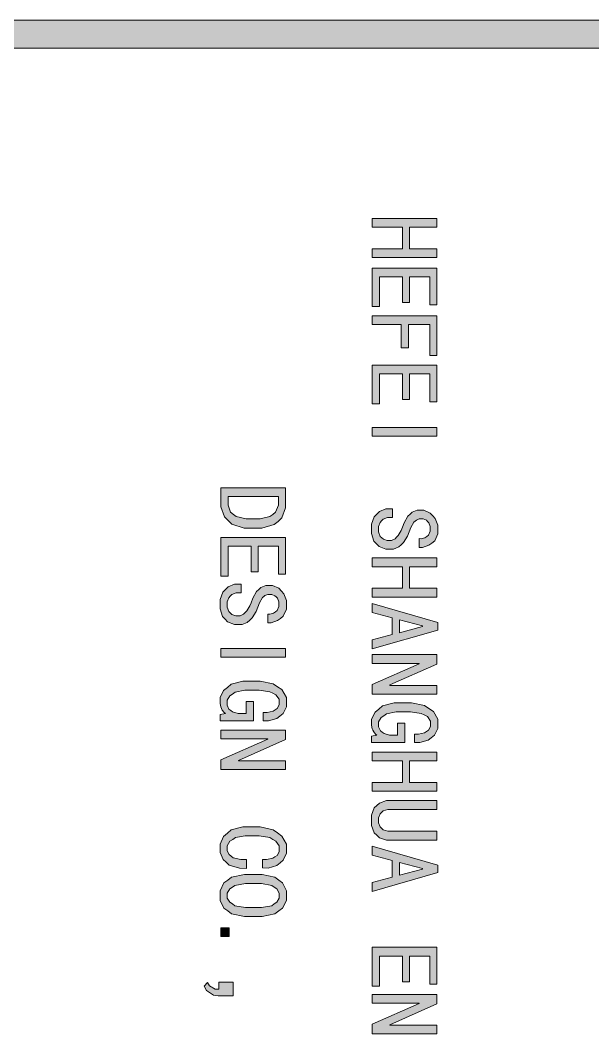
# Model space of a CAD drawing. Header units: millimetres. Extents: x 117 to 78452272, y 10 to 169749766.
# Drawn here: x 78443465 to 78445508, y 169652120 to 169655734 of the extents above; entities that cross this region are included whole.
import ezdxf

# ---------------------------------------------------------------- set-up
doc = ezdxf.new("R2010")
doc.units = ezdxf.units.MM

msp = doc.modelspace()

# ---------------------------------------------------------------- hatches: boundary and pattern name
h = msp.add_hatch(color=0)
h.dxf.hatch_style = 2
h.paths.add_polyline_path([(78382175.603, 169655634.242), (78382175.603, 169655734.215), (78451071.551, 169655734.215), (78451071.551, 169655634.242)])
h = msp.add_hatch(color=0)
h.dxf.hatch_style = 2
h.paths.add_polyline_path([(78444721.12, 169654888.324), (78444721.12, 169654919.35), (78444828.85, 169654919.35), (78444828.85, 169654996.484), (78444721.12, 169654996.484), (78444721.12, 169655027.51), (78444952.092, 169655027.51), (78444952.092, 169654996.484), (78444854.705, 169654996.484), (78444854.705, 169654919.35), (78444952.092, 169654919.35), (78444952.092, 169654888.324)])
h = msp.add_hatch(color=0)
h.dxf.hatch_style = 2
h.paths.add_polyline_path([(78444721.12, 169654712.94), (78444721.12, 169654850.403), (78444952.092, 169654850.403), (78444952.092, 169654719.404), (78444926.237, 169654719.404), (78444926.237, 169654819.377), (78444854.705, 169654819.377), (78444854.705, 169654727.591), (78444828.85, 169654727.591), (78444828.85, 169654819.377), (78444746.544, 169654819.377), (78444746.544, 169654712.94)])
h = msp.add_hatch(color=0)
h.dxf.hatch_style = 2
h.paths.add_polyline_path([(78444926.237, 169654538.419), (78444926.237, 169654649.164), (78444850.826, 169654649.164), (78444850.826, 169654565.566), (78444824.971, 169654565.566), (78444824.971, 169654649.164), (78444721.12, 169654649.164), (78444721.12, 169654680.191), (78444952.092, 169654680.191), (78444952.092, 169654538.419)])
h = msp.add_hatch(color=0)
h.dxf.hatch_style = 2
h.paths.add_polyline_path([(78444721.12, 169654366.483), (78444721.12, 169654504.376), (78444952.092, 169654504.376), (78444952.092, 169654373.377), (78444926.237, 169654373.377), (78444926.237, 169654473.35), (78444854.705, 169654473.35), (78444854.705, 169654381.565), (78444828.85, 169654381.565), (78444828.85, 169654473.35), (78444746.544, 169654473.35), (78444746.544, 169654366.483)])
h = msp.add_hatch(color=0)
h.dxf.hatch_style = 2
h.paths.add_polyline_path([(78444721.12, 169654250.566), (78444721.12, 169654281.592), (78444952.092, 169654281.592), (78444952.092, 169654250.566)])
h = msp.add_hatch(color=0)
h.paths.add_polyline_path([(78444295.805, 169653923.5), (78444264.348, 169653923.5), (78444220.394, 169653936.858), (78444207.036, 169653950.216), (78444194.108, 169653963.144), (78444180.75, 169653998.91), (78444180.75, 169654020.887), (78444180.75, 169654066.995), (78444411.722, 169654066.995), (78444411.722, 169654020.887), (78444411.722, 169653995.894), (78444398.363, 169653959.266), (78444385.005, 169653947.2), (78444371.215, 169653935.565), (78444326.831, 169653923.5)])
h.paths.add_polyline_path([(78444295.805, 169653956.249), (78444320.798, 169653956.249), (78444355.702, 169653964.437), (78444366.044, 169653972.193), (78444375.955, 169653980.381), (78444386.297, 169654004.943), (78444386.297, 169654020.887), (78444386.297, 169654035.969), (78444206.605, 169654035.969), (78444206.605, 169654020.887), (78444206.605, 169654004.943), (78444216.085, 169653980.381), (78444225.996, 169653972.193), (78444235.907, 169653964.437), (78444270.812, 169653956.249)])
h = msp.add_hatch(color=0)
h.dxf.hatch_style = 2
h.paths.add_polyline_path([(78444785.758, 169653847.658), (78444770.245, 169653847.658), (78444745.683, 169653857.569), (78444736.633, 169653867.049), (78444727.153, 169653876.96), (78444718.104, 169653903.677), (78444718.104, 169653920.483), (78444718.104, 169653937.289), (78444727.584, 169653964.006), (78444737.064, 169653973.486), (78444746.544, 169653982.966), (78444770.245, 169653992.446), (78444784.465, 169653992.446), (78444793.945, 169653992.446), (78444793.945, 169653960.989), (78444785.758, 169653960.989), (78444775.847, 169653960.989), (78444759.903, 169653954.956), (78444754.732, 169653948.924), (78444749.13, 169653942.891), (78444743.959, 169653928.67), (78444743.959, 169653920.483), (78444743.959, 169653909.71), (78444749.561, 169653893.766), (78444755.594, 169653889.026), (78444761.196, 169653883.855), (78444774.985, 169653878.684), (78444783.172, 169653878.684), (78444790.067, 169653878.684), (78444802.564, 169653884.717), (78444808.166, 169653890.75), (78444813.768, 169653896.783), (78444824.11, 169653914.45), (78444828.85, 169653926.085), (78444835.313, 169653942.029), (78444848.672, 169653965.729), (78444855.997, 169653972.624), (78444863.323, 169653979.519), (78444880.991, 169653986.844), (78444891.333, 169653986.844), (78444905.553, 169653986.844), (78444928.392, 169653976.933), (78444937.01, 169653967.022), (78444946.059, 169653957.542), (78444954.678, 169653934.272), (78444954.678, 169653920.483), (78444954.678, 169653902.815), (78444944.335, 169653877.822), (78444933.994, 169653870.066), (78444923.221, 169653862.309), (78444900.813, 169653854.553), (78444888.747, 169653854.553), (78444888.747, 169653885.579), (78444896.073, 169653884.717), (78444909.431, 169653889.026), (78444915.464, 169653893.766), (78444921.497, 169653898.075), (78444927.53, 169653911.865), (78444927.53, 169653920.483), (78444927.53, 169653928.67), (78444923.221, 169653941.598), (78444918.911, 169653946.338), (78444914.602, 169653951.078), (78444902.537, 169653955.818), (78444895.211, 169653955.818), (78444889.178, 169653955.818), (78444878.836, 169653951.94), (78444874.527, 169653948.493), (78444869.787, 169653944.614), (78444859.445, 169653925.223), (78444853.412, 169653909.71), (78444847.379, 169653895.059), (78444832.728, 169653871.789), (78444824.11, 169653864.033), (78444815.922, 169653855.845), (78444796.531, 169653847.658)])
h = msp.add_hatch(color=0)
h.dxf.hatch_style = 2
h.paths.add_polyline_path([(78444180.75, 169653751.994), (78444180.75, 169653889.888), (78444411.722, 169653889.888), (78444411.722, 169653758.889), (78444386.297, 169653758.889), (78444386.297, 169653858.862), (78444314.334, 169653858.862), (78444314.334, 169653767.076), (78444288.91, 169653767.076), (78444288.91, 169653858.862), (78444206.605, 169653858.862), (78444206.605, 169653751.994)])
h = msp.add_hatch(color=0)
h.dxf.hatch_style = 2
h.paths.add_polyline_path([(78444721.12, 169653677.446), (78444721.12, 169653708.472), (78444828.85, 169653708.472), (78444828.85, 169653785.606), (78444721.12, 169653785.606), (78444721.12, 169653816.632), (78444952.092, 169653816.632), (78444952.092, 169653785.606), (78444854.705, 169653785.606), (78444854.705, 169653708.472), (78444952.092, 169653708.472), (78444952.092, 169653677.446)])
h = msp.add_hatch(color=0)
h.dxf.hatch_style = 2
h.paths.add_polyline_path([(78444245.818, 169653579.196), (78444229.874, 169653579.196), (78444205.312, 169653588.677), (78444196.263, 169653598.588), (78444187.214, 169653608.499), (78444178.164, 169653635.216), (78444178.164, 169653652.021), (78444178.164, 169653668.827), (78444187.644, 169653695.113), (78444197.125, 169653704.593), (78444206.605, 169653714.074), (78444229.874, 169653723.554), (78444244.095, 169653723.554), (78444253.575, 169653723.554), (78444253.575, 169653692.528), (78444245.818, 169653692.528), (78444235.476, 169653692.528), (78444219.963, 169653686.495), (78444214.361, 169653680.462), (78444209.19, 169653674.429), (78444203.588, 169653660.209), (78444203.588, 169653652.021), (78444203.588, 169653641.248), (78444209.621, 169653625.305), (78444215.223, 169653620.134), (78444220.825, 169653614.963), (78444234.614, 169653610.222), (78444242.802, 169653610.222), (78444249.697, 169653610.222), (78444262.193, 169653616.255), (78444267.795, 169653622.288), (78444273.828, 169653628.321), (78444284.17, 169653645.989), (78444288.91, 169653657.192), (78444294.943, 169653673.567), (78444308.301, 169653696.837), (78444316.058, 169653704.162), (78444323.384, 169653711.057), (78444341.051, 169653718.383), (78444350.962, 169653718.383), (78444365.182, 169653718.383), (78444388.021, 169653708.472), (78444397.07, 169653698.561), (78444405.689, 169653688.649), (78444414.738, 169653665.38), (78444414.738, 169653652.021), (78444414.738, 169653634.354), (78444403.965, 169653608.93), (78444393.623, 169653601.173), (78444383.281, 169653593.417), (78444360.442, 169653585.66), (78444348.377, 169653585.66), (78444348.377, 169653616.686), (78444355.702, 169653616.255), (78444369.492, 169653620.134), (78444375.525, 169653624.874), (78444381.557, 169653629.614), (78444387.59, 169653643.403), (78444387.59, 169653652.021), (78444387.59, 169653660.209), (78444383.281, 169653673.136), (78444378.972, 169653677.876), (78444374.232, 169653682.186), (78444362.597, 169653686.926), (78444355.271, 169653686.926), (78444348.808, 169653686.926), (78444338.466, 169653683.478), (78444334.156, 169653679.6), (78444329.847, 169653676.153), (78444319.074, 169653656.762), (78444313.041, 169653641.248), (78444307.009, 169653626.166), (78444292.788, 169653603.328), (78444284.17, 169653595.14), (78444275.552, 169653586.953), (78444256.591, 169653579.196)])
h = msp.add_hatch(color=0)
h.paths.add_polyline_path([(78444721.12, 169653492.151), (78444721.12, 169653524.47), (78444792.653, 169653543.43), (78444792.653, 169653602.897), (78444721.12, 169653621.857), (78444721.12, 169653654.176), (78444954.678, 169653586.522), (78444954.678, 169653559.805)])
h.paths.add_polyline_path([(78444818.077, 169653550.325), (78444900.813, 169653571.871), (78444900.813, 169653574.456), (78444818.077, 169653596.002)])
h = msp.add_hatch(color=0)
h.dxf.hatch_style = 2
h.paths.add_polyline_path([(78444180.75, 169653462.849), (78444180.75, 169653493.875), (78444411.722, 169653493.875), (78444411.722, 169653462.849)])
h = msp.add_hatch(color=0)
h.dxf.hatch_style = 2
h.paths.add_polyline_path([(78444721.12, 169653331.419), (78444721.12, 169653365.03), (78444888.747, 169653439.148), (78444888.747, 169653440.872), (78444721.12, 169653440.872), (78444721.12, 169653471.898), (78444952.092, 169653471.898), (78444952.092, 169653437.855), (78444784.465, 169653363.738), (78444784.465, 169653362.445), (78444952.092, 169653362.445), (78444952.092, 169653331.419)])
h = msp.add_hatch(color=0)
h.dxf.hatch_style = 2
h.paths.add_polyline_path([(78444178.164, 169653235.755), (78444178.164, 169653258.594), (78444197.125, 169653262.472), (78444192.815, 169653265.488), (78444185.921, 169653273.676), (78444183.335, 169653279.709), (78444180.75, 169653285.311), (78444178.164, 169653297.807), (78444178.164, 169653304.702), (78444178.164, 169653318.922), (78444191.092, 169653343.915), (78444204.45, 169653355.119), (78444217.378, 169653366.323), (78444259.608, 169653377.527), (78444288.91, 169653377.527), (78444320.798, 169653377.527), (78444367.768, 169653367.616), (78444383.281, 169653357.274), (78444399.225, 169653347.363), (78444414.738, 169653319.353), (78444414.738, 169653301.686), (78444414.738, 169653286.172), (78444403.103, 169653262.041), (78444391.468, 169653252.992), (78444380.265, 169653244.374), (78444350.531, 169653235.755), (78444332.002, 169653235.755), (78444332.002, 169653265.488), (78444346.222, 169653265.488), (78444367.768, 169653270.228), (78444374.663, 169653274.969), (78444381.988, 169653279.709), (78444388.883, 169653293.067), (78444388.883, 169653301.686), (78444388.883, 169653312.889), (78444377.679, 169653328.833), (78444366.475, 169653334.435), (78444355.271, 169653339.606), (78444317.781, 169653345.208), (78444291.496, 169653345.208), (78444266.502, 169653345.208), (78444232.029, 169653338.313), (78444222.549, 169653331.419), (78444213.069, 169653324.955), (78444203.588, 169653309.442), (78444203.588, 169653300.393), (78444203.588, 169653291.774), (78444210.052, 169653277.985), (78444216.516, 169653272.814), (78444222.98, 169653267.643), (78444242.802, 169653262.472), (78444256.591, 169653262.472), (78444271.242, 169653262.472), (78444271.242, 169653304.702), (78444297.097, 169653304.702), (78444297.097, 169653235.755)])
h = msp.add_hatch(color=0)
h.dxf.hatch_style = 2
h.paths.add_polyline_path([(78444718.104, 169653158.19), (78444718.104, 169653181.029), (78444737.064, 169653185.338), (78444733.186, 169653187.923), (78444726.291, 169653196.542), (78444723.706, 169653202.144), (78444721.12, 169653207.746), (78444718.104, 169653220.242), (78444718.104, 169653227.137), (78444718.104, 169653241.357), (78444731.462, 169653266.781), (78444744.39, 169653277.985), (78444757.748, 169653289.189), (78444799.978, 169653299.962), (78444828.85, 169653299.962), (78444860.737, 169653299.962), (78444908.138, 169653290.051), (78444923.651, 169653279.709), (78444939.165, 169653269.798), (78444954.678, 169653241.788), (78444954.678, 169653224.551), (78444954.678, 169653209.038), (78444943.474, 169653184.476), (78444931.839, 169653175.858), (78444920.204, 169653166.808), (78444890.471, 169653158.19), (78444872.372, 169653158.19), (78444872.372, 169653187.923), (78444886.593, 169653187.923), (78444907.708, 169653192.663), (78444915.033, 169653197.403), (78444921.928, 169653202.144), (78444929.253, 169653215.502), (78444929.253, 169653224.551), (78444929.253, 169653235.324), (78444918.05, 169653251.268), (78444906.846, 169653256.87), (78444895.642, 169653262.472), (78444858.152, 169653267.643), (78444831.866, 169653267.643), (78444806.873, 169653267.643), (78444772.399, 169653260.748), (78444762.919, 169653254.285), (78444753.439, 169653247.39), (78444743.959, 169653231.877), (78444743.959, 169653223.259), (78444743.959, 169653214.209), (78444750.423, 169653200.42), (78444756.886, 169653195.249), (78444763.35, 169653190.509), (78444783.172, 169653185.338), (78444796.531, 169653185.338), (78444811.613, 169653185.338), (78444811.613, 169653227.137), (78444837.037, 169653227.137), (78444837.037, 169653158.19)])
h = msp.add_hatch(color=0)
h.dxf.hatch_style = 2
h.paths.add_polyline_path([(78444180.75, 169653062.526), (78444180.75, 169653096.569), (78444348.377, 169653170.687), (78444348.377, 169653171.979), (78444180.75, 169653171.979), (78444180.75, 169653203.005), (78444411.722, 169653203.005), (78444411.722, 169653169.394), (78444244.095, 169653094.845), (78444244.095, 169653093.552), (78444411.722, 169653093.552), (78444411.722, 169653062.526)])
h = msp.add_hatch(color=0)
h.dxf.hatch_style = 2
h.paths.add_polyline_path([(78444721.12, 169652984.961), (78444721.12, 169653016.418), (78444828.85, 169653016.418), (78444828.85, 169653093.121), (78444721.12, 169653093.121), (78444721.12, 169653124.578), (78444952.092, 169653124.578), (78444952.092, 169653093.121), (78444854.705, 169653093.121), (78444854.705, 169653016.418), (78444952.092, 169653016.418), (78444952.092, 169652984.961)])
h = msp.add_hatch(color=0)
h.dxf.hatch_style = 2
h.paths.add_polyline_path([(78444788.343, 169652810.87), (78444772.399, 169652810.87), (78444746.544, 169652819.058), (78444737.064, 169652827.676), (78444727.584, 169652836.295), (78444718.104, 169652863.011), (78444718.104, 169652881.11), (78444718.104, 169652899.209), (78444727.584, 169652925.925), (78444737.064, 169652934.544), (78444746.544, 169652942.731), (78444772.399, 169652951.35), (78444788.343, 169652951.35), (78444952.092, 169652951.35), (78444952.092, 169652920.324), (78444788.343, 169652920.324), (78444777.14, 169652920.324), (78444759.903, 169652914.722), (78444754.732, 169652909.551), (78444749.13, 169652903.949), (78444743.959, 169652889.728), (78444743.959, 169652881.11), (78444743.959, 169652872.492), (78444749.13, 169652858.271), (78444754.732, 169652852.67), (78444759.903, 169652847.498), (78444777.14, 169652841.897), (78444788.343, 169652841.897), (78444952.092, 169652841.897), (78444952.092, 169652810.87)])
h = msp.add_hatch(color=0)
h.dxf.hatch_style = 2
h.paths.add_polyline_path([(78444272.535, 169652709.605), (78444247.111, 169652710.467), (78444210.483, 169652721.24), (78444199.71, 169652731.582), (78444188.937, 169652741.493), (78444178.164, 169652766.055), (78444178.164, 169652780.275), (78444178.164, 169652796.219), (78444191.092, 169652823.798), (78444204.45, 169652835.433), (78444217.378, 169652847.068), (78444259.608, 169652858.271), (78444288.91, 169652858.271), (78444320.798, 169652858.271), (78444367.768, 169652847.498), (78444383.281, 169652836.295), (78444399.225, 169652825.091), (78444414.738, 169652796.219), (78444414.738, 169652778.552), (78444414.738, 169652763.901), (78444403.534, 169652739.338), (78444392.33, 169652729.427), (78444381.126, 169652719.516), (78444349.669, 169652710.467), (78444329.416, 169652711.329), (78444329.416, 169652741.062), (78444344.498, 169652741.062), (78444366.475, 169652745.802), (78444374.232, 169652750.542), (78444381.557, 169652755.282), (78444388.883, 169652769.072), (78444388.883, 169652778.552), (78444388.883, 169652789.756), (78444377.679, 169652806.992), (78444366.475, 169652813.025), (78444355.271, 169652819.489), (78444317.781, 169652825.953), (78444291.496, 169652825.953), (78444267.364, 169652825.953), (78444232.891, 169652819.489), (78444223.411, 169652813.025), (78444213.499, 169652806.992), (78444203.588, 169652790.186), (78444203.588, 169652780.275), (78444203.588, 169652772.519), (78444210.914, 169652759.16), (78444217.809, 169652753.128), (78444225.134, 169652747.095), (78444252.282, 169652741.062), (78444272.535, 169652741.062)])
h = msp.add_hatch(color=0)
h.paths.add_polyline_path([(78444721.12, 169652626.869), (78444721.12, 169652659.188), (78444792.653, 169652678.148), (78444792.653, 169652737.615), (78444721.12, 169652756.575), (78444721.12, 169652789.325), (78444954.678, 169652721.671), (78444954.678, 169652694.523)])
h.paths.add_polyline_path([(78444818.077, 169652685.043), (78444900.813, 169652706.588), (78444900.813, 169652709.605), (78444818.077, 169652731.151)])
h = msp.add_hatch(color=0)
h.paths.add_polyline_path([(78444297.097, 169652538.1), (78444265.21, 169652538.1), (78444219.532, 169652548.011), (78444205.743, 169652557.922), (78444191.954, 169652567.402), (78444178.164, 169652594.981), (78444178.164, 169652612.649), (78444178.164, 169652629.885), (78444191.954, 169652657.895), (78444205.743, 169652667.806), (78444219.532, 169652678.148), (78444265.21, 169652688.059), (78444297.097, 169652688.059), (78444328.554, 169652688.059), (78444374.232, 169652678.148), (78444387.59, 169652667.806), (78444400.949, 169652657.895), (78444414.738, 169652629.885), (78444414.738, 169652612.649), (78444414.738, 169652594.981), (78444400.949, 169652567.402), (78444387.59, 169652557.922), (78444374.232, 169652548.011), (78444328.554, 169652538.1)])
h.paths.add_polyline_path([(78444297.097, 169652570.419), (78444325.538, 169652570.419), (78444362.597, 169652576.451), (78444371.215, 169652582.915), (78444380.265, 169652588.948), (78444388.883, 169652603.599), (78444388.883, 169652612.649), (78444388.883, 169652621.267), (78444380.265, 169652636.349), (78444371.215, 169652642.813), (78444362.597, 169652649.277), (78444325.538, 169652655.74), (78444297.097, 169652655.74), (78444268.657, 169652655.74), (78444231.167, 169652649.277), (78444222.118, 169652642.813), (78444212.638, 169652636.349), (78444203.588, 169652621.267), (78444203.588, 169652612.649), (78444203.588, 169652603.599), (78444212.638, 169652588.948), (78444222.118, 169652582.915), (78444231.167, 169652576.451), (78444268.657, 169652570.419)])
h = msp.add_hatch(color=0)
h.dxf.hatch_style = 2
h.paths.add_polyline_path([(78444180.75, 169652466.567), (78444180.75, 169652497.594), (78444210.483, 169652497.594), (78444210.483, 169652466.567)])
h = msp.add_hatch(color=0)
h.dxf.hatch_style = 2
h.paths.add_polyline_path([(78444721.12, 169652290.322), (78444721.12, 169652428.216), (78444952.092, 169652428.216), (78444952.092, 169652297.217), (78444926.237, 169652297.217), (78444926.237, 169652397.19), (78444854.705, 169652397.19), (78444854.705, 169652305.404), (78444828.85, 169652305.404), (78444828.85, 169652397.19), (78444746.544, 169652397.19), (78444746.544, 169652290.322)])
h = msp.add_hatch(color=0)
h.dxf.hatch_style = 2
h.paths.add_polyline_path([(78444225.134, 169652304.112), (78444225.134, 169652255.418), (78444171.27, 169652255.418), (78444154.464, 169652257.573), (78444129.471, 169652274.378), (78444121.283, 169652289.46), (78444133.349, 169652302.819), (78444140.244, 169652290.753), (78444160.497, 169652278.687), (78444173.855, 169652278.687), (78444173.855, 169652304.112)])
h = msp.add_hatch(color=0)
h.dxf.hatch_style = 2
h.paths.add_polyline_path([(78444721.12, 169652120.11), (78444721.12, 169652153.721), (78444888.747, 169652228.27), (78444888.747, 169652229.563), (78444721.12, 169652229.563), (78444721.12, 169652260.589), (78444952.092, 169652260.589), (78444952.092, 169652226.977), (78444784.465, 169652152.429), (78444784.465, 169652151.136), (78444952.092, 169652151.136), (78444952.092, 169652120.11)])

# ---------------------------------------------------------------- linework, layer by layer
at = {"color": 0, "lineweight": 0}
for points in [[(78382175.603, 169655634.242), (78382175.603, 169655734.215), (78451071.551, 169655734.215), (78451071.551, 169655634.242)], [(78444721.12, 169654888.324), (78444721.12, 169654919.35), (78444828.85, 169654919.35), (78444828.85, 169654996.484), (78444721.12, 169654996.484), (78444721.12, 169655027.51), (78444952.092, 169655027.51), (78444952.092, 169654996.484), (78444854.705, 169654996.484), (78444854.705, 169654919.35), (78444952.092, 169654919.35), (78444952.092, 169654888.324)], [(78444721.12, 169654712.94), (78444721.12, 169654850.403), (78444952.092, 169654850.403), (78444952.092, 169654719.404), (78444926.237, 169654719.404), (78444926.237, 169654819.377), (78444854.705, 169654819.377), (78444854.705, 169654727.591), (78444828.85, 169654727.591), (78444828.85, 169654819.377), (78444746.544, 169654819.377), (78444746.544, 169654712.94)], [(78444926.237, 169654538.419), (78444926.237, 169654649.164), (78444850.826, 169654649.164), (78444850.826, 169654565.566), (78444824.971, 169654565.566), (78444824.971, 169654649.164), (78444721.12, 169654649.164), (78444721.12, 169654680.191), (78444952.092, 169654680.191), (78444952.092, 169654538.419)], [(78444721.12, 169654366.483), (78444721.12, 169654504.376), (78444952.092, 169654504.376), (78444952.092, 169654373.377), (78444926.237, 169654373.377), (78444926.237, 169654473.35), (78444854.705, 169654473.35), (78444854.705, 169654381.565), (78444828.85, 169654381.565), (78444828.85, 169654473.35), (78444746.544, 169654473.35), (78444746.544, 169654366.483)], [(78444721.12, 169654250.566), (78444721.12, 169654281.592), (78444952.092, 169654281.592), (78444952.092, 169654250.566)], [(78444295.805, 169653923.5), (78444264.348, 169653923.5), (78444220.394, 169653936.858), (78444207.036, 169653950.216), (78444194.108, 169653963.144), (78444180.75, 169653998.91), (78444180.75, 169654020.887), (78444180.75, 169654066.995), (78444411.722, 169654066.995), (78444411.722, 169654020.887), (78444411.722, 169653995.894), (78444398.363, 169653959.266), (78444385.005, 169653947.2), (78444371.215, 169653935.565), (78444326.831, 169653923.5)], [(78444295.805, 169653956.249), (78444320.798, 169653956.249), (78444355.702, 169653964.437), (78444366.044, 169653972.193), (78444375.955, 169653980.381), (78444386.297, 169654004.943), (78444386.297, 169654020.887), (78444386.297, 169654035.969), (78444206.605, 169654035.969), (78444206.605, 169654020.887), (78444206.605, 169654004.943), (78444216.085, 169653980.381), (78444225.996, 169653972.193), (78444235.907, 169653964.437), (78444270.812, 169653956.249)], [(78444785.758, 169653847.658), (78444770.245, 169653847.658), (78444745.683, 169653857.569), (78444736.633, 169653867.049), (78444727.153, 169653876.96), (78444718.104, 169653903.677), (78444718.104, 169653920.483), (78444718.104, 169653937.289), (78444727.584, 169653964.006), (78444737.064, 169653973.486), (78444746.544, 169653982.966), (78444770.245, 169653992.446), (78444784.465, 169653992.446), (78444793.945, 169653992.446), (78444793.945, 169653960.989), (78444785.758, 169653960.989), (78444775.847, 169653960.989), (78444759.903, 169653954.956), (78444754.732, 169653948.924), (78444749.13, 169653942.891), (78444743.959, 169653928.67), (78444743.959, 169653920.483), (78444743.959, 169653909.71), (78444749.561, 169653893.766), (78444755.594, 169653889.026), (78444761.196, 169653883.855), (78444774.985, 169653878.684), (78444783.172, 169653878.684), (78444790.067, 169653878.684), (78444802.564, 169653884.717), (78444808.166, 169653890.75), (78444813.768, 169653896.783), (78444824.11, 169653914.45), (78444828.85, 169653926.085), (78444835.313, 169653942.029), (78444848.672, 169653965.729), (78444855.997, 169653972.624), (78444863.323, 169653979.519), (78444880.991, 169653986.844), (78444891.333, 169653986.844), (78444905.553, 169653986.844), (78444928.392, 169653976.933), (78444937.01, 169653967.022), (78444946.059, 169653957.542), (78444954.678, 169653934.272), (78444954.678, 169653920.483), (78444954.678, 169653902.815), (78444944.335, 169653877.822), (78444933.994, 169653870.066), (78444923.221, 169653862.309), (78444900.813, 169653854.553), (78444888.747, 169653854.553), (78444888.747, 169653885.579), (78444896.073, 169653884.717), (78444909.431, 169653889.026), (78444915.464, 169653893.766), (78444921.497, 169653898.075), (78444927.53, 169653911.865), (78444927.53, 169653920.483), (78444927.53, 169653928.67), (78444923.221, 169653941.598), (78444918.911, 169653946.338), (78444914.602, 169653951.078), (78444902.537, 169653955.818), (78444895.211, 169653955.818), (78444889.178, 169653955.818), (78444878.836, 169653951.94), (78444874.527, 169653948.493), (78444869.787, 169653944.614), (78444859.445, 169653925.223), (78444853.412, 169653909.71), (78444847.379, 169653895.059), (78444832.728, 169653871.789), (78444824.11, 169653864.033), (78444815.922, 169653855.845), (78444796.531, 169653847.658)], [(78444180.75, 169653751.994), (78444180.75, 169653889.888), (78444411.722, 169653889.888), (78444411.722, 169653758.889), (78444386.297, 169653758.889), (78444386.297, 169653858.862), (78444314.334, 169653858.862), (78444314.334, 169653767.076), (78444288.91, 169653767.076), (78444288.91, 169653858.862), (78444206.605, 169653858.862), (78444206.605, 169653751.994)], [(78444721.12, 169653677.446), (78444721.12, 169653708.472), (78444828.85, 169653708.472), (78444828.85, 169653785.606), (78444721.12, 169653785.606), (78444721.12, 169653816.632), (78444952.092, 169653816.632), (78444952.092, 169653785.606), (78444854.705, 169653785.606), (78444854.705, 169653708.472), (78444952.092, 169653708.472), (78444952.092, 169653677.446)], [(78444245.818, 169653579.196), (78444229.874, 169653579.196), (78444205.312, 169653588.677), (78444196.263, 169653598.588), (78444187.214, 169653608.499), (78444178.164, 169653635.216), (78444178.164, 169653652.021), (78444178.164, 169653668.827), (78444187.644, 169653695.113), (78444197.125, 169653704.593), (78444206.605, 169653714.074), (78444229.874, 169653723.554), (78444244.095, 169653723.554), (78444253.575, 169653723.554), (78444253.575, 169653692.528), (78444245.818, 169653692.528), (78444235.476, 169653692.528), (78444219.963, 169653686.495), (78444214.361, 169653680.462), (78444209.19, 169653674.429), (78444203.588, 169653660.209), (78444203.588, 169653652.021), (78444203.588, 169653641.248), (78444209.621, 169653625.305), (78444215.223, 169653620.134), (78444220.825, 169653614.963), (78444234.614, 169653610.222), (78444242.802, 169653610.222), (78444249.697, 169653610.222), (78444262.193, 169653616.255), (78444267.795, 169653622.288), (78444273.828, 169653628.321), (78444284.17, 169653645.989), (78444288.91, 169653657.192), (78444294.943, 169653673.567), (78444308.301, 169653696.837), (78444316.058, 169653704.162), (78444323.384, 169653711.057), (78444341.051, 169653718.383), (78444350.962, 169653718.383), (78444365.182, 169653718.383), (78444388.021, 169653708.472), (78444397.07, 169653698.561), (78444405.689, 169653688.649), (78444414.738, 169653665.38), (78444414.738, 169653652.021), (78444414.738, 169653634.354), (78444403.965, 169653608.93), (78444393.623, 169653601.173), (78444383.281, 169653593.417), (78444360.442, 169653585.66), (78444348.377, 169653585.66), (78444348.377, 169653616.686), (78444355.702, 169653616.255), (78444369.492, 169653620.134), (78444375.525, 169653624.874), (78444381.557, 169653629.614), (78444387.59, 169653643.403), (78444387.59, 169653652.021), (78444387.59, 169653660.209), (78444383.281, 169653673.136), (78444378.972, 169653677.876), (78444374.232, 169653682.186), (78444362.597, 169653686.926), (78444355.271, 169653686.926), (78444348.808, 169653686.926), (78444338.466, 169653683.478), (78444334.156, 169653679.6), (78444329.847, 169653676.153), (78444319.074, 169653656.762), (78444313.041, 169653641.248), (78444307.009, 169653626.166), (78444292.788, 169653603.328), (78444284.17, 169653595.14), (78444275.552, 169653586.953), (78444256.591, 169653579.196)], [(78444721.12, 169653492.151), (78444721.12, 169653524.47), (78444792.653, 169653543.43), (78444792.653, 169653602.897), (78444721.12, 169653621.857), (78444721.12, 169653654.176), (78444954.678, 169653586.522), (78444954.678, 169653559.805)], [(78444818.077, 169653550.325), (78444900.813, 169653571.871), (78444900.813, 169653574.456), (78444818.077, 169653596.002)], [(78444180.75, 169653462.849), (78444180.75, 169653493.875), (78444411.722, 169653493.875), (78444411.722, 169653462.849)], [(78444721.12, 169653331.419), (78444721.12, 169653365.03), (78444888.747, 169653439.148), (78444888.747, 169653440.872), (78444721.12, 169653440.872), (78444721.12, 169653471.898), (78444952.092, 169653471.898), (78444952.092, 169653437.855), (78444784.465, 169653363.738), (78444784.465, 169653362.445), (78444952.092, 169653362.445), (78444952.092, 169653331.419)], [(78444178.164, 169653235.755), (78444178.164, 169653258.594), (78444197.125, 169653262.472), (78444192.815, 169653265.488), (78444185.921, 169653273.676), (78444183.335, 169653279.709), (78444180.75, 169653285.311), (78444178.164, 169653297.807), (78444178.164, 169653304.702), (78444178.164, 169653318.922), (78444191.092, 169653343.915), (78444204.45, 169653355.119), (78444217.378, 169653366.323), (78444259.608, 169653377.527), (78444288.91, 169653377.527), (78444320.798, 169653377.527), (78444367.768, 169653367.616), (78444383.281, 169653357.274), (78444399.225, 169653347.363), (78444414.738, 169653319.353), (78444414.738, 169653301.686), (78444414.738, 169653286.172), (78444403.103, 169653262.041), (78444391.468, 169653252.992), (78444380.265, 169653244.374), (78444350.531, 169653235.755), (78444332.002, 169653235.755), (78444332.002, 169653265.488), (78444346.222, 169653265.488), (78444367.768, 169653270.228), (78444374.663, 169653274.969), (78444381.988, 169653279.709), (78444388.883, 169653293.067), (78444388.883, 169653301.686), (78444388.883, 169653312.889), (78444377.679, 169653328.833), (78444366.475, 169653334.435), (78444355.271, 169653339.606), (78444317.781, 169653345.208), (78444291.496, 169653345.208), (78444266.502, 169653345.208), (78444232.029, 169653338.313), (78444222.549, 169653331.419), (78444213.069, 169653324.955), (78444203.588, 169653309.442), (78444203.588, 169653300.393), (78444203.588, 169653291.774), (78444210.052, 169653277.985), (78444216.516, 169653272.814), (78444222.98, 169653267.643), (78444242.802, 169653262.472), (78444256.591, 169653262.472), (78444271.242, 169653262.472), (78444271.242, 169653304.702), (78444297.097, 169653304.702), (78444297.097, 169653235.755)], [(78444718.104, 169653158.19), (78444718.104, 169653181.029), (78444737.064, 169653185.338), (78444733.186, 169653187.923), (78444726.291, 169653196.542), (78444723.706, 169653202.144), (78444721.12, 169653207.746), (78444718.104, 169653220.242), (78444718.104, 169653227.137), (78444718.104, 169653241.357), (78444731.462, 169653266.781), (78444744.39, 169653277.985), (78444757.748, 169653289.189), (78444799.978, 169653299.962), (78444828.85, 169653299.962), (78444860.737, 169653299.962), (78444908.138, 169653290.051), (78444923.651, 169653279.709), (78444939.165, 169653269.798), (78444954.678, 169653241.788), (78444954.678, 169653224.551), (78444954.678, 169653209.038), (78444943.474, 169653184.476), (78444931.839, 169653175.858), (78444920.204, 169653166.808), (78444890.471, 169653158.19), (78444872.372, 169653158.19), (78444872.372, 169653187.923), (78444886.593, 169653187.923), (78444907.708, 169653192.663), (78444915.033, 169653197.403), (78444921.928, 169653202.144), (78444929.253, 169653215.502), (78444929.253, 169653224.551), (78444929.253, 169653235.324), (78444918.05, 169653251.268), (78444906.846, 169653256.87), (78444895.642, 169653262.472), (78444858.152, 169653267.643), (78444831.866, 169653267.643), (78444806.873, 169653267.643), (78444772.399, 169653260.748), (78444762.919, 169653254.285), (78444753.439, 169653247.39), (78444743.959, 169653231.877), (78444743.959, 169653223.259), (78444743.959, 169653214.209), (78444750.423, 169653200.42), (78444756.886, 169653195.249), (78444763.35, 169653190.509), (78444783.172, 169653185.338), (78444796.531, 169653185.338), (78444811.613, 169653185.338), (78444811.613, 169653227.137), (78444837.037, 169653227.137), (78444837.037, 169653158.19)], [(78444180.75, 169653062.526), (78444180.75, 169653096.569), (78444348.377, 169653170.687), (78444348.377, 169653171.979), (78444180.75, 169653171.979), (78444180.75, 169653203.005), (78444411.722, 169653203.005), (78444411.722, 169653169.394), (78444244.095, 169653094.845), (78444244.095, 169653093.552), (78444411.722, 169653093.552), (78444411.722, 169653062.526)], [(78444721.12, 169652984.961), (78444721.12, 169653016.418), (78444828.85, 169653016.418), (78444828.85, 169653093.121), (78444721.12, 169653093.121), (78444721.12, 169653124.578), (78444952.092, 169653124.578), (78444952.092, 169653093.121), (78444854.705, 169653093.121), (78444854.705, 169653016.418), (78444952.092, 169653016.418), (78444952.092, 169652984.961)], [(78444788.343, 169652810.87), (78444772.399, 169652810.87), (78444746.544, 169652819.058), (78444737.064, 169652827.676), (78444727.584, 169652836.295), (78444718.104, 169652863.011), (78444718.104, 169652881.11), (78444718.104, 169652899.209), (78444727.584, 169652925.925), (78444737.064, 169652934.544), (78444746.544, 169652942.731), (78444772.399, 169652951.35), (78444788.343, 169652951.35), (78444952.092, 169652951.35), (78444952.092, 169652920.324), (78444788.343, 169652920.324), (78444777.14, 169652920.324), (78444759.903, 169652914.722), (78444754.732, 169652909.551), (78444749.13, 169652903.949), (78444743.959, 169652889.728), (78444743.959, 169652881.11), (78444743.959, 169652872.492), (78444749.13, 169652858.271), (78444754.732, 169652852.67), (78444759.903, 169652847.498), (78444777.14, 169652841.897), (78444788.343, 169652841.897), (78444952.092, 169652841.897), (78444952.092, 169652810.87)], [(78444272.535, 169652709.605), (78444247.111, 169652710.467), (78444210.483, 169652721.24), (78444199.71, 169652731.582), (78444188.937, 169652741.493), (78444178.164, 169652766.055), (78444178.164, 169652780.275), (78444178.164, 169652796.219), (78444191.092, 169652823.798), (78444204.45, 169652835.433), (78444217.378, 169652847.068), (78444259.608, 169652858.271), (78444288.91, 169652858.271), (78444320.798, 169652858.271), (78444367.768, 169652847.498), (78444383.281, 169652836.295), (78444399.225, 169652825.091), (78444414.738, 169652796.219), (78444414.738, 169652778.552), (78444414.738, 169652763.901), (78444403.534, 169652739.338), (78444392.33, 169652729.427), (78444381.126, 169652719.516), (78444349.669, 169652710.467), (78444329.416, 169652711.329), (78444329.416, 169652741.062), (78444344.498, 169652741.062), (78444366.475, 169652745.802), (78444374.232, 169652750.542), (78444381.557, 169652755.282), (78444388.883, 169652769.072), (78444388.883, 169652778.552), (78444388.883, 169652789.756), (78444377.679, 169652806.992), (78444366.475, 169652813.025), (78444355.271, 169652819.489), (78444317.781, 169652825.953), (78444291.496, 169652825.953), (78444267.364, 169652825.953), (78444232.891, 169652819.489), (78444223.411, 169652813.025), (78444213.499, 169652806.992), (78444203.588, 169652790.186), (78444203.588, 169652780.275), (78444203.588, 169652772.519), (78444210.914, 169652759.16), (78444217.809, 169652753.128), (78444225.134, 169652747.095), (78444252.282, 169652741.062), (78444272.535, 169652741.062)], [(78444721.12, 169652626.869), (78444721.12, 169652659.188), (78444792.653, 169652678.148), (78444792.653, 169652737.615), (78444721.12, 169652756.575), (78444721.12, 169652789.325), (78444954.678, 169652721.671), (78444954.678, 169652694.523)], [(78444818.077, 169652685.043), (78444900.813, 169652706.588), (78444900.813, 169652709.605), (78444818.077, 169652731.151)], [(78444297.097, 169652538.1), (78444265.21, 169652538.1), (78444219.532, 169652548.011), (78444205.743, 169652557.922), (78444191.954, 169652567.402), (78444178.164, 169652594.981), (78444178.164, 169652612.649), (78444178.164, 169652629.885), (78444191.954, 169652657.895), (78444205.743, 169652667.806), (78444219.532, 169652678.148), (78444265.21, 169652688.059), (78444297.097, 169652688.059), (78444328.554, 169652688.059), (78444374.232, 169652678.148), (78444387.59, 169652667.806), (78444400.949, 169652657.895), (78444414.738, 169652629.885), (78444414.738, 169652612.649), (78444414.738, 169652594.981), (78444400.949, 169652567.402), (78444387.59, 169652557.922), (78444374.232, 169652548.011), (78444328.554, 169652538.1)], [(78444297.097, 169652570.419), (78444325.538, 169652570.419), (78444362.597, 169652576.451), (78444371.215, 169652582.915), (78444380.265, 169652588.948), (78444388.883, 169652603.599), (78444388.883, 169652612.649), (78444388.883, 169652621.267), (78444380.265, 169652636.349), (78444371.215, 169652642.813), (78444362.597, 169652649.277), (78444325.538, 169652655.74), (78444297.097, 169652655.74), (78444268.657, 169652655.74), (78444231.167, 169652649.277), (78444222.118, 169652642.813), (78444212.638, 169652636.349), (78444203.588, 169652621.267), (78444203.588, 169652612.649), (78444203.588, 169652603.599), (78444212.638, 169652588.948), (78444222.118, 169652582.915), (78444231.167, 169652576.451), (78444268.657, 169652570.419)], [(78444180.75, 169652466.567), (78444180.75, 169652497.594), (78444210.483, 169652497.594), (78444210.483, 169652466.567)], [(78444721.12, 169652290.322), (78444721.12, 169652428.216), (78444952.092, 169652428.216), (78444952.092, 169652297.217), (78444926.237, 169652297.217), (78444926.237, 169652397.19), (78444854.705, 169652397.19), (78444854.705, 169652305.404), (78444828.85, 169652305.404), (78444828.85, 169652397.19), (78444746.544, 169652397.19), (78444746.544, 169652290.322)], [(78444225.134, 169652304.112), (78444225.134, 169652255.418), (78444171.27, 169652255.418), (78444154.464, 169652257.573), (78444129.471, 169652274.378), (78444121.283, 169652289.46), (78444133.349, 169652302.819), (78444140.244, 169652290.753), (78444160.497, 169652278.687), (78444173.855, 169652278.687), (78444173.855, 169652304.112)], [(78444721.12, 169652120.11), (78444721.12, 169652153.721), (78444888.747, 169652228.27), (78444888.747, 169652229.563), (78444721.12, 169652229.563), (78444721.12, 169652260.589), (78444952.092, 169652260.589), (78444952.092, 169652226.977), (78444784.465, 169652152.429), (78444784.465, 169652151.136), (78444952.092, 169652151.136), (78444952.092, 169652120.11)]]:
    msp.add_lwpolyline(points, close=True, dxfattribs=at)

doc.saveas('drawing.dxf')
